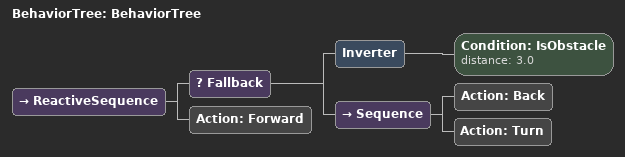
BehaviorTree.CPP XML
<?xml version="1.0"?>
<root main_tree_to_execute="BehaviorTree">
    <BehaviorTree ID="BehaviorTree">
        <ReactiveSequence>
            <Fallback>
                <Inverter>
                    <Condition ID="IsObstacle" distance="3.0"/>
                </Inverter>
                <Sequence>
                    <Action ID="Back"/>
                    <Action ID="Turn"/>
                </Sequence>
            </Fallback>
            <Action ID="Forward"/>
        </ReactiveSequence>
    </BehaviorTree>
</root>
